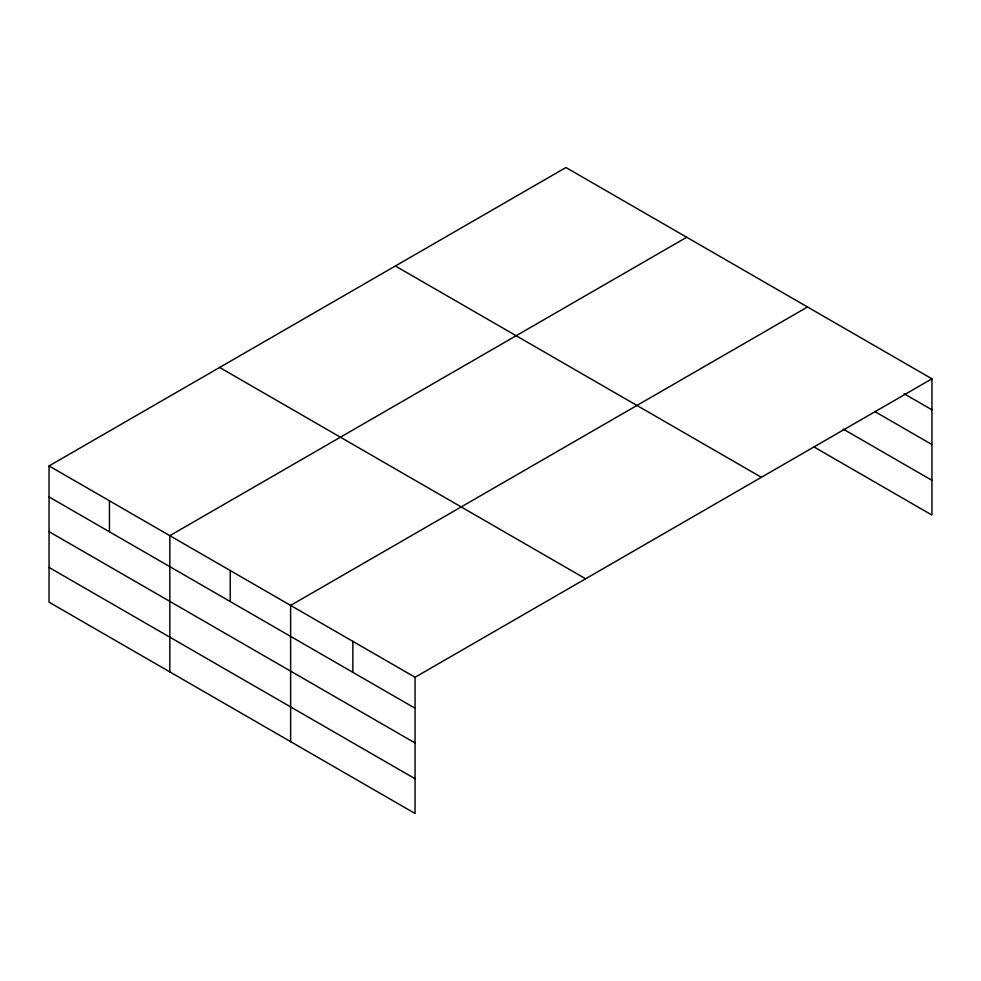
<?xml version="1.0" encoding="UTF-8"?>
<svg xmlns="http://www.w3.org/2000/svg" width="981" height="981" viewBox="0 0 981 981"><rect width="100%" height="100%" fill="white"/><g stroke="black" fill="none" stroke-linecap="round" stroke-linejoin="round"><path stroke-width="1.47" d="M49.05 465.938L415.061 677.258L415.061 813.482L49.05 602.175L49.05 465.938L565.939 167.518L931.95 378.825L931.95 515.062L814.132 447.029M686.725 237.255L169.836 535.675L169.836 671.899M807.51 306.979L290.621 605.412L290.621 741.636M415.061 677.258L931.95 378.825M904.151 393.761L931.95 409.813M875.027 411.677L931.95 444.54M843.255 429.114L931.95 480.334M395.368 265.998L761.379 477.306M219.621 367.458L585.632 578.778M49.05 496.926L415.061 708.245M49.05 531.653L415.061 742.973M49.05 567.435L415.061 778.755M352.841 641.329L352.841 672.316M230.228 570.537L230.228 601.525M109.443 500.813L109.443 531.8"/></g></svg>
